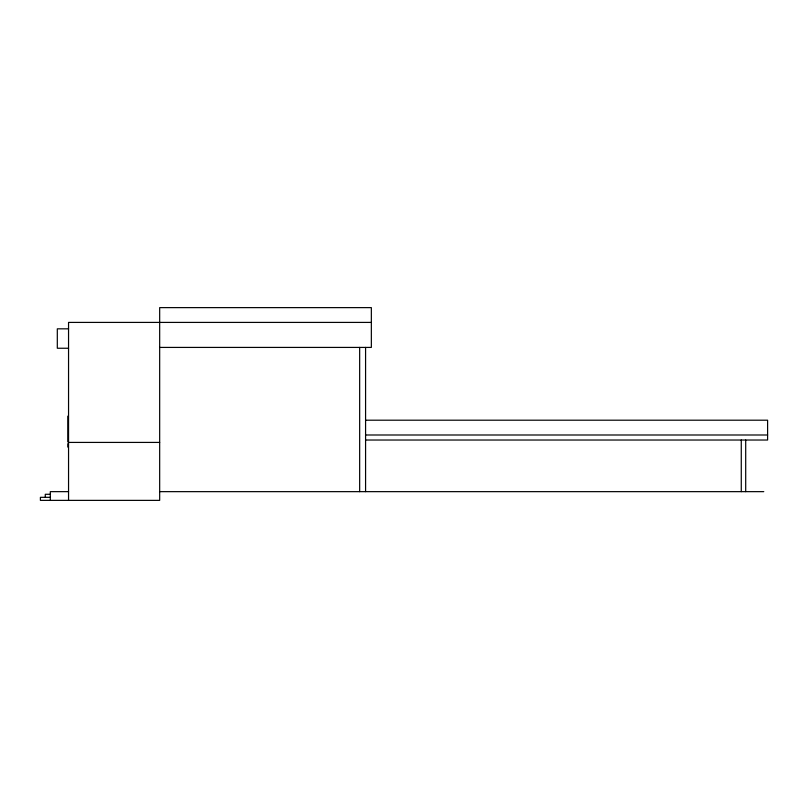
<?xml version="1.0" encoding="UTF-8"?>
<svg xmlns="http://www.w3.org/2000/svg" width="808" height="808" viewBox="0 0 808 808"><rect width="100%" height="100%" fill="white"/><g stroke="black" fill="none" stroke-linecap="round" stroke-linejoin="round"><path stroke-width="1.21" d="M371.347 322.412L68.549 322.412L68.549 500.374M68.549 328.826L57.307 328.826L57.307 348.248L68.549 348.248M159.671 347.42L371.347 347.42L371.347 307.626L159.671 307.626L159.671 500.374L40.4 500.374L40.4 497.324L50.308 497.324M365.58 420.2L767.6 420.2L767.6 440.027L365.58 440.027M365.58 434.997L767.6 434.997M68.549 442.42L159.671 442.42M68.549 491.648L50.308 491.648L50.308 500.374M159.671 491.648L763.772 491.648M50.308 494.284L45.278 494.284L45.278 497.324M745.703 440.027L745.703 491.648M741.269 440.027L741.269 491.648M365.58 347.42L365.58 491.648M359.661 347.42L359.661 491.648M67.811 416.13L67.811 441.946M67.811 443.713L67.811 447.107"/></g></svg>
